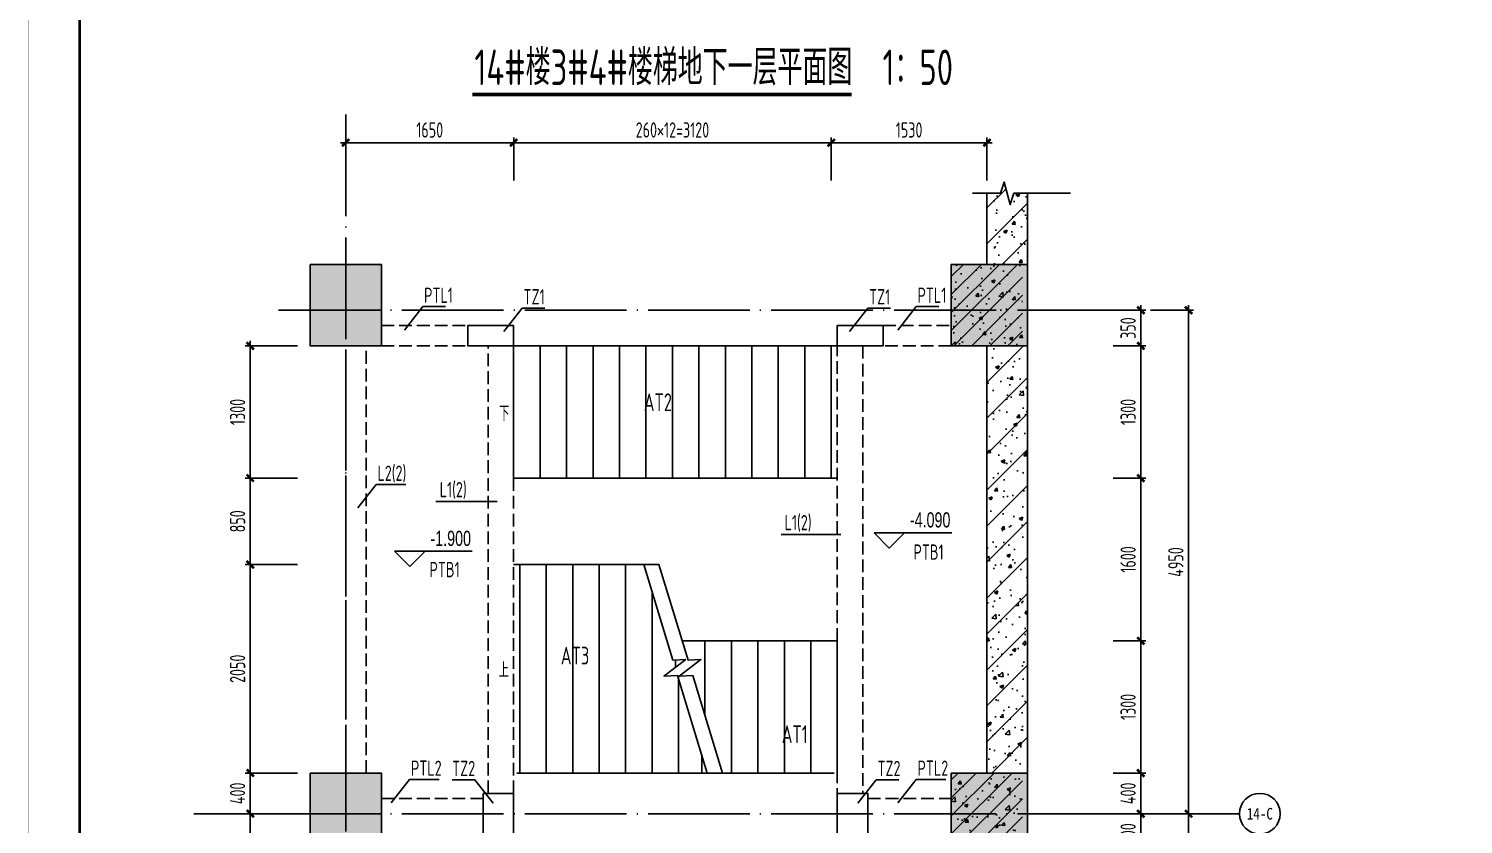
# Model space of a CAD drawing. Extents: x 458696 to 839151, y -191463 to 35158.
# Drawn here: x 505277 to 519373, y -43098 to -35275 of the extents above; entities that cross this region are included whole.
import ezdxf
from ezdxf.enums import TextEntityAlignment as Align

# ---------------------------------------------------------------- set-up
doc = ezdxf.new("R2010")
doc.units = 0
doc.header["$LTSCALE"] = 500
for name, pattern in [('CENTER', [2, 1.25, -0.25, 0.25, -0.25]), ('DASH', [0.35, 0.25, -0.1]), ('DOTE', [2.42, 2, -0.2, 0.02, -0.2])]:
    doc.linetypes.add(name, pattern=pattern)
doc.layers.get('0').update_dxf_attribs({"linetype": 'CONTINUOUS'})
doc.layers.get('Defpoints').update_dxf_attribs({"color": 167, "linetype": 'CONTINUOUS'})
for name, color, linetype in [('02-TEXT_轴号', 7, 'CONTINUOUS'), ('05-填充_天正', 26, 'CONTINUOUS'), ('104-13#14# B1核心筒$0$104-13#14# B1核心筒$0$DIM_SYMB', 3, 'CONTINUOUS'), ('104-13#14# B1核心筒$0$A_STR-砼墙', 51, 'CONTINUOUS'), ('A-E_楼梯', 171, 'CONTINUOUS'), ('A_STR-砼柱', 51, 'CONTINUOUS'), ('AXIS', 253, 'CENTER'), ('PUB_TEXT', 7, 'CONTINUOUS'), ('s-beam', 4, 'DASH'), ('s-colu', 2, 'CONTINUOUS'), ('s-colu-hatc', 251, 'CONTINUOUS'), ('s-dim', 3, 'CONTINUOUS'), ('S-DIM-SYMB', 3, 'CONTINUOUS'), ('S-HATCH', 253, 'CONTINUOUS'), ('s-stair', 7, 'CONTINUOUS'), ('s-thin', 3, 'CONTINUOUS'), ('S_TEXT', 7, 'CONTINUOUS'), ('S_THIN', 7, 'CONTINUOUS')]:
    doc.layers.add(name, color=color, linetype=linetype)
doc.styles.add('_TCH_AXIS', font='STXIHEI.TTF')
doc.styles.add('_TCH_DIM', font='ros.shx', dxfattribs={"width": 0.8, "bigfont": 'jd.shx'})
doc.styles.add('TSSD_Dimension', font='tssdeng.shx', dxfattribs={"width": 0.7, "bigfont": 'TSSDCHN.SHX'})
doc.styles.add('TSSD_Rein', font='Tssdeng.shx', dxfattribs={"width": 0.7, "bigfont": 'hztxt.shx'})
doc.dimstyles.new('TSSD_50_50', dxfattribs={"dimtxt": 150, "dimasz": 50, "dimexe": 50, "dimexo": 125, "dimgap": 50, "dimtad": 1, "dimdec": 0, "dimzin": 0, "dimdsep": 46, "dimtxsty": 'TSSD_Dimension', "dimblk": 'ARCHTICK', "dimblk1": 'ARCHTICK', "dimblk2": 'ARCHTICK', "dimcen": 0, "dimdle": 50, "dimclrt": 7, "dimadec": 0, "dimazin": 0, "dimtfac": 1, "dimtdec": 0, "dimtix": 1, "dimtmove": 2, "dimatfit": 3, "dimfxl": 1, "dimtolj": 1, "dimtzin": 0, "dimarcsym": 0})
pattern_1 = [(45, (425977.9, 90474.87), (-88.38835, 88.38835), []), (50, (425977.9, 90474.87), (358.6301, -31.37607), [37.5, -412.5]), (355, (425977.9, 90474.87), (-69.3757, 376.0961), [30, -330]), (100.4514, (426007.78, 90472.26), (289.2547, 344.7198), [31.8701, -350.57106]), (46.1842, (425977.9, 90574.87), (533.6205, -82.7595), [56.25, -618.75]), (96.6356, (426022.36, 90568), (467.3314, 487.059), [47.8051, -525.8565]), (351.1842, (425977.9, 90574.9), (467.331, 487.0593), [45, -495]), (21, (426027.9, 90549.87), (298.4535, -201.30945), [37.5, -412.5]), (326, (426027.9, 90549.87), (121.6577, 362.575), [30, -330]), (71.4514, (426052.77, 90533.1), (420.1113, 161.26525), [31.8701, -350.57106]), (37.5, (425977.9, 90474.87), (6.07993, 166.44693), [0, -326, 0, -335, 0, -331.25]), (7.5, (425977.9, 90474.87), (131.53477, 197.20586), [0, -191, 0, -318.5, 0, -126.25]), (327.5, (425866.4, 90474.87), (266.91122, -11.27744), [0, -125, 0, -390, 0, -517.5]), (317.5, (425816.4, 90474.87), (291.5931, 50.0525), [0, -162.5, 0, -259, 0, -367.5])]

# ---------------------------------------------------------------- blocks, each defined once
blk = doc.blocks.new('_ArchTick')
at = {"color": 0, "const_width": 0.5}
blk.add_lwpolyline([(-0.71, -0.71), (0.71, 0.71)], dxfattribs=at)
blk = doc.blocks.new('*D891')
at = {"layer": 'Defpoints', "color": 0, "transparency": 16777216}
for p in [(507454, -40544), (508042, -40544), (508042, -42594)]:
    blk.add_point(p, dxfattribs=at)
at = {"layer": 's-dim', "color": 0, "lineweight": -2, "transparency": 16777216}
for p, q in [((507917, -40544), (507404, -40544)), ((507454, -42644), (507454, -40494)), ((507917, -42594), (507404, -42594))]:
    blk.add_line(p, q, dxfattribs=at)
at = {"layer": 's-dim', "color": 0, "lineweight": -2, "transparency": 16777216, "xscale": 50, "yscale": 50, "zscale": 50}
for p, rotation in [((507454, -40544), 90), ((507454, -42594), 270)]:
    blk.add_blockref('_ArchTick', p, dxfattribs=dict(at, rotation=rotation))
at = {"layer": 's-dim', "color": 7, "transparency": 16777216, "insert": (507329, -41569), "char_height": 150, "attachment_point": 5, "rotation": 90, "style": 'TSSD_Dimension'}
blk.add_mtext('\\A1;2050', dxfattribs=at)
blk = doc.blocks.new('*D892')
at = {"layer": 'Defpoints', "color": 0, "transparency": 16777216}
for p in [(507454, -39694), (508042, -39694), (508042, -40544)]:
    blk.add_point(p, dxfattribs=at)
at = {"layer": 's-dim', "color": 0, "lineweight": -2, "transparency": 16777216}
for p, q in [((507917, -39694), (507404, -39694)), ((507454, -40594), (507454, -39644)), ((507917, -40544), (507404, -40544))]:
    blk.add_line(p, q, dxfattribs=at)
at = {"layer": 's-dim', "color": 0, "lineweight": -2, "transparency": 16777216, "xscale": 50, "yscale": 50, "zscale": 50}
for p, rotation in [((507454, -39694), 90), ((507454, -40544), 270)]:
    blk.add_blockref('_ArchTick', p, dxfattribs=dict(at, rotation=rotation))
at = {"layer": 's-dim', "color": 7, "transparency": 16777216, "insert": (507329, -40119), "char_height": 150, "attachment_point": 5, "rotation": 90, "style": 'TSSD_Dimension'}
blk.add_mtext('\\A1;850', dxfattribs=at)
blk = doc.blocks.new('*D893')
at = {"layer": 'Defpoints', "color": 0, "transparency": 16777216}
for p in [(507454, -38394), (508042, -38394), (508042, -39694)]:
    blk.add_point(p, dxfattribs=at)
at = {"layer": 's-dim', "color": 0, "lineweight": -2, "transparency": 16777216}
for p, q in [((507917, -38394), (507404, -38394)), ((507454, -39744), (507454, -38344)), ((507917, -39694), (507404, -39694))]:
    blk.add_line(p, q, dxfattribs=at)
at = {"layer": 's-dim', "color": 0, "lineweight": -2, "transparency": 16777216, "xscale": 50, "yscale": 50, "zscale": 50}
for p, rotation in [((507454, -38394), 90), ((507454, -39694), 270)]:
    blk.add_blockref('_ArchTick', p, dxfattribs=dict(at, rotation=rotation))
at = {"layer": 's-dim', "color": 7, "transparency": 16777216, "insert": (507329, -39044), "char_height": 150, "attachment_point": 5, "rotation": 90, "style": 'TSSD_Dimension'}
blk.add_mtext('\\A1;1300', dxfattribs=at)
blk = doc.blocks.new('*D894')
at = {"layer": 'Defpoints', "color": 0, "transparency": 16777216}
for p in [(516173, -42994), (516673, -42994), (516173, -47944)]:
    blk.add_point(p, dxfattribs=at)
at = {"layer": 's-dim', "color": 0, "lineweight": -2, "transparency": 16777216}
for p, q in [((516673, -47994), (516673, -42944)), ((516298, -42994), (516723, -42994)), ((516298, -47944), (516723, -47944))]:
    blk.add_line(p, q, dxfattribs=at)
at = {"layer": 's-dim', "color": 0, "lineweight": -2, "transparency": 16777216, "xscale": 50, "yscale": 50, "zscale": 50}
for p, rotation in [((516673, -42994), 90), ((516673, -47944), 270)]:
    blk.add_blockref('_ArchTick', p, dxfattribs=dict(at, rotation=rotation))
at = {"layer": 's-dim', "color": 7, "transparency": 16777216, "insert": (516548, -45469), "char_height": 150, "attachment_point": 5, "rotation": 90, "style": 'TSSD_Dimension'}
blk.add_mtext('\\A1;4950', dxfattribs=at)
blk = doc.blocks.new('*D895')
at = {"layer": 'Defpoints', "color": 0, "transparency": 16777216}
for p in [(516173, -38044), (516673, -38044), (516173, -42994)]:
    blk.add_point(p, dxfattribs=at)
at = {"layer": 's-dim', "color": 0, "lineweight": -2, "transparency": 16777216}
for p, q in [((516298, -38044), (516723, -38044)), ((516673, -43044), (516673, -37994)), ((516298, -42994), (516723, -42994))]:
    blk.add_line(p, q, dxfattribs=at)
at = {"layer": 's-dim', "color": 0, "lineweight": -2, "transparency": 16777216, "xscale": 50, "yscale": 50, "zscale": 50}
for p, rotation in [((516673, -38044), 90), ((516673, -42994), 270)]:
    blk.add_blockref('_ArchTick', p, dxfattribs=dict(at, rotation=rotation))
at = {"layer": 's-dim', "color": 7, "transparency": 16777216, "insert": (516548, -40519), "char_height": 150, "attachment_point": 5, "rotation": 90, "style": 'TSSD_Dimension'}
blk.add_mtext('\\A1;4950', dxfattribs=at)
blk = doc.blocks.new('*D897')
at = {"layer": 'Defpoints', "color": 0, "transparency": 16777216}
for p in [(515806, -41294), (516204, -41294), (515806, -42594)]:
    blk.add_point(p, dxfattribs=at)
at = {"layer": 's-dim', "color": 0, "lineweight": -2, "transparency": 16777216}
for p, q in [((515931, -41294), (516254, -41294)), ((516204, -42644), (516204, -41244)), ((515931, -42594), (516254, -42594))]:
    blk.add_line(p, q, dxfattribs=at)
at = {"layer": 's-dim', "color": 0, "lineweight": -2, "transparency": 16777216, "xscale": 50, "yscale": 50, "zscale": 50}
for p, rotation in [((516204, -41294), 90), ((516204, -42594), 270)]:
    blk.add_blockref('_ArchTick', p, dxfattribs=dict(at, rotation=rotation))
at = {"layer": 's-dim', "color": 7, "transparency": 16777216, "insert": (516079, -41944), "char_height": 150, "attachment_point": 5, "rotation": 90, "style": 'TSSD_Dimension'}
blk.add_mtext('\\A1;1300', dxfattribs=at)
blk = doc.blocks.new('*D898')
at = {"layer": 'Defpoints', "color": 0, "transparency": 16777216}
for p in [(515806, -39694), (516204, -39694), (515806, -41294)]:
    blk.add_point(p, dxfattribs=at)
at = {"layer": 's-dim', "color": 0, "lineweight": -2, "transparency": 16777216}
for p, q in [((515931, -39694), (516254, -39694)), ((516204, -41344), (516204, -39644)), ((515931, -41294), (516254, -41294))]:
    blk.add_line(p, q, dxfattribs=at)
at = {"layer": 's-dim', "color": 0, "lineweight": -2, "transparency": 16777216, "xscale": 50, "yscale": 50, "zscale": 50}
for p, rotation in [((516204, -39694), 90), ((516204, -41294), 270)]:
    blk.add_blockref('_ArchTick', p, dxfattribs=dict(at, rotation=rotation))
at = {"layer": 's-dim', "color": 7, "transparency": 16777216, "insert": (516079, -40494), "char_height": 150, "attachment_point": 5, "rotation": 90, "style": 'TSSD_Dimension'}
blk.add_mtext('\\A1;1600', dxfattribs=at)
blk = doc.blocks.new('*D899')
at = {"layer": 'Defpoints', "color": 0, "transparency": 16777216}
for p in [(515806, -38394), (516204, -38394), (515806, -39694)]:
    blk.add_point(p, dxfattribs=at)
at = {"layer": 's-dim', "color": 0, "lineweight": -2, "transparency": 16777216}
for p, q in [((515931, -38394), (516254, -38394)), ((516204, -39744), (516204, -38344)), ((515931, -39694), (516254, -39694))]:
    blk.add_line(p, q, dxfattribs=at)
at = {"layer": 's-dim', "color": 0, "lineweight": -2, "transparency": 16777216, "xscale": 50, "yscale": 50, "zscale": 50}
for p, rotation in [((516204, -38394), 90), ((516204, -39694), 270)]:
    blk.add_blockref('_ArchTick', p, dxfattribs=dict(at, rotation=rotation))
at = {"layer": 's-dim', "color": 7, "transparency": 16777216, "insert": (516079, -39044), "char_height": 150, "attachment_point": 5, "rotation": 90, "style": 'TSSD_Dimension'}
blk.add_mtext('\\A1;1300', dxfattribs=at)
blk = doc.blocks.new('*D900')
at = {"layer": 'Defpoints', "color": 0, "transparency": 16777216}
for p in [(513162, -36396), (513162, -36894), (514692, -36894)]:
    blk.add_point(p, dxfattribs=at)
at = {"layer": 's-dim', "color": 0, "lineweight": -2, "transparency": 16777216}
for p, q in [((513162, -36769), (513162, -36346)), ((514692, -36769), (514692, -36346)), ((514742, -36396), (513112, -36396))]:
    blk.add_line(p, q, dxfattribs=at)
at = {"layer": 's-dim', "color": 0, "lineweight": -2, "transparency": 16777216, "xscale": 50, "yscale": 50, "zscale": 50, "rotation": 180}
blk.add_blockref('_ArchTick', (513162, -36396), dxfattribs=at)
at = {"layer": 's-dim', "color": 0, "lineweight": -2, "transparency": 16777216, "xscale": 50, "yscale": 50, "zscale": 50}
blk.add_blockref('_ArchTick', (514692, -36396), dxfattribs=at)
at = {"layer": 's-dim', "color": 7, "transparency": 16777216, "insert": (513927, -36271), "char_height": 150, "attachment_point": 5, "style": 'TSSD_Dimension'}
blk.add_mtext('\\A1;1530', dxfattribs=at)
blk = doc.blocks.new('*D901')
at = {"layer": 'Defpoints', "color": 0, "transparency": 16777216}
for p in [(510042, -36396), (510042, -36894), (513162, -36894)]:
    blk.add_point(p, dxfattribs=at)
at = {"layer": 's-dim', "color": 0, "lineweight": -2, "transparency": 16777216}
for p, q in [((510042, -36769), (510042, -36346)), ((513162, -36769), (513162, -36346)), ((513212, -36396), (509992, -36396))]:
    blk.add_line(p, q, dxfattribs=at)
at = {"layer": 's-dim', "color": 0, "lineweight": -2, "transparency": 16777216, "xscale": 50, "yscale": 50, "zscale": 50, "rotation": 180}
blk.add_blockref('_ArchTick', (510042, -36396), dxfattribs=at)
at = {"layer": 's-dim', "color": 0, "lineweight": -2, "transparency": 16777216, "xscale": 50, "yscale": 50, "zscale": 50}
blk.add_blockref('_ArchTick', (513162, -36396), dxfattribs=at)
at = {"layer": 's-dim', "color": 7, "transparency": 16777216, "insert": (511602, -36271), "char_height": 150, "attachment_point": 5, "style": 'TSSD_Dimension'}
blk.add_mtext('\\A1;260×12=3120', dxfattribs=at)
blk = doc.blocks.new('*D902')
at = {"layer": 'Defpoints', "color": 0, "transparency": 16777216}
for p in [(508392, -36396), (508392, -36894), (510042, -36894)]:
    blk.add_point(p, dxfattribs=at)
at = {"layer": 's-dim', "color": 0, "lineweight": -2, "transparency": 16777216}
for p, q in [((508392, -36769), (508392, -36346)), ((510042, -36769), (510042, -36346)), ((510092, -36396), (508342, -36396))]:
    blk.add_line(p, q, dxfattribs=at)
at = {"layer": 's-dim', "color": 0, "lineweight": -2, "transparency": 16777216, "xscale": 50, "yscale": 50, "zscale": 50, "rotation": 180}
blk.add_blockref('_ArchTick', (508392, -36396), dxfattribs=at)
at = {"layer": 's-dim', "color": 0, "lineweight": -2, "transparency": 16777216, "xscale": 50, "yscale": 50, "zscale": 50}
blk.add_blockref('_ArchTick', (510042, -36396), dxfattribs=at)
at = {"layer": 's-dim', "color": 7, "transparency": 16777216, "insert": (509217, -36271), "char_height": 150, "attachment_point": 5, "style": 'TSSD_Dimension'}
blk.add_mtext('\\A1;1650', dxfattribs=at)
blk = doc.blocks.new('*D903')
at = {"layer": 'Defpoints', "color": 0, "transparency": 16777216}
for p in [(515806, -38044), (516204, -38044), (515806, -38394)]:
    blk.add_point(p, dxfattribs=at)
at = {"layer": 's-dim', "color": 0, "lineweight": -2, "transparency": 16777216}
for p, q in [((515931, -38044), (516254, -38044)), ((516204, -38444), (516204, -37994)), ((515931, -38394), (516254, -38394))]:
    blk.add_line(p, q, dxfattribs=at)
at = {"layer": 's-dim', "color": 0, "lineweight": -2, "transparency": 16777216, "xscale": 50, "yscale": 50, "zscale": 50}
for p, rotation in [((516204, -38044), 90), ((516204, -38394), 270)]:
    blk.add_blockref('_ArchTick', p, dxfattribs=dict(at, rotation=rotation))
at = {"layer": 's-dim', "color": 7, "transparency": 16777216, "insert": (516079, -38219), "char_height": 150, "attachment_point": 5, "rotation": 90, "style": 'TSSD_Dimension'}
blk.add_mtext('\\A1;350', dxfattribs=at)
blk = doc.blocks.new('*D904')
at = {"layer": 'Defpoints', "color": 0, "transparency": 16777216}
for p in [(515806, -42594), (515806, -42994), (516204, -42994)]:
    blk.add_point(p, dxfattribs=at)
at = {"layer": 's-dim', "color": 0, "lineweight": -2, "transparency": 16777216}
for p, q in [((516204, -42544), (516204, -43044)), ((515931, -42594), (516254, -42594)), ((515931, -42994), (516254, -42994))]:
    blk.add_line(p, q, dxfattribs=at)
at = {"layer": 's-dim', "color": 0, "lineweight": -2, "transparency": 16777216, "xscale": 50, "yscale": 50, "zscale": 50}
for p, rotation in [((516204, -42594), 90), ((516204, -42994), 270)]:
    blk.add_blockref('_ArchTick', p, dxfattribs=dict(at, rotation=rotation))
at = {"layer": 's-dim', "color": 7, "transparency": 16777216, "insert": (516079, -42794), "char_height": 150, "attachment_point": 5, "rotation": 90, "style": 'TSSD_Dimension'}
blk.add_mtext('\\A1;400', dxfattribs=at)
blk = doc.blocks.new('*D912')
at = {"layer": 'Defpoints', "color": 0, "transparency": 16777216}
for p in [(515806, -42994), (516204, -42994), (515806, -43394)]:
    blk.add_point(p, dxfattribs=at)
at = {"layer": 's-dim', "color": 0, "lineweight": -2, "transparency": 16777216}
for p, q in [((516204, -43444), (516204, -42944)), ((515931, -42994), (516254, -42994)), ((515931, -43394), (516254, -43394))]:
    blk.add_line(p, q, dxfattribs=at)
at = {"layer": 's-dim', "color": 0, "lineweight": -2, "transparency": 16777216, "xscale": 50, "yscale": 50, "zscale": 50}
for p, rotation in [((516204, -42994), 90), ((516204, -43394), 270)]:
    blk.add_blockref('_ArchTick', p, dxfattribs=dict(at, rotation=rotation))
at = {"layer": 's-dim', "color": 7, "transparency": 16777216, "insert": (516079, -43194), "char_height": 150, "attachment_point": 5, "rotation": 90, "style": 'TSSD_Dimension'}
blk.add_mtext('\\A1;400', dxfattribs=at)
blk = doc.blocks.new('*D913')
at = {"layer": 'Defpoints', "color": 0, "transparency": 16777216}
for p in [(507454, -42594), (508042, -42594), (508042, -42994)]:
    blk.add_point(p, dxfattribs=at)
at = {"layer": 's-dim', "color": 0, "lineweight": -2, "transparency": 16777216}
for p, q in [((507454, -43044), (507454, -42544)), ((507917, -42594), (507404, -42594)), ((507917, -42994), (507404, -42994))]:
    blk.add_line(p, q, dxfattribs=at)
at = {"layer": 's-dim', "color": 0, "lineweight": -2, "transparency": 16777216, "xscale": 50, "yscale": 50, "zscale": 50}
for p, rotation in [((507454, -42594), 90), ((507454, -42994), 270)]:
    blk.add_blockref('_ArchTick', p, dxfattribs=dict(at, rotation=rotation))
at = {"layer": 's-dim', "color": 7, "transparency": 16777216, "insert": (507329, -42794), "char_height": 150, "attachment_point": 5, "rotation": 90, "style": 'TSSD_Dimension'}
blk.add_mtext('\\A1;400', dxfattribs=at)
blk = doc.blocks.new('*D914')
at = {"layer": 'Defpoints', "color": 0, "transparency": 16777216}
for p in [(507808, -42594), (507454, -43394), (507454, -43394)]:
    blk.add_point(p, dxfattribs=at)
at = {"layer": 's-dim', "color": 0, "lineweight": -2, "transparency": 16777216}
for p, q in [((507454, -42544), (507454, -43444)), ((507683, -42594), (507404, -42594)), ((507329, -43394), (507404, -43394))]:
    blk.add_line(p, q, dxfattribs=at)
at = {"layer": 's-dim', "color": 0, "lineweight": -2, "transparency": 16777216, "xscale": 50, "yscale": 50, "zscale": 50}
for p, rotation in [((507454, -42594), 90), ((507454, -43394), 270)]:
    blk.add_blockref('_ArchTick', p, dxfattribs=dict(at, rotation=rotation))
at = {"layer": 's-dim', "color": 7, "transparency": 16777216, "insert": (507329, -43344), "char_height": 150, "attachment_point": 5, "rotation": 90, "style": 'TSSD_Dimension'}
blk.add_mtext('\\A1;800', dxfattribs=at)

msp = doc.modelspace()

# ---------------------------------------------------------------- hatches: boundary and pattern name
at = {"layer": '05-填充_天正'}
h = msp.add_hatch(dxfattribs=at)
h.set_pattern_fill('钢筋混凝土', color=256, scale=50, style=0)
h.set_pattern_definition(pattern_1)
h.paths.add_polyline_path([(514341.748, -38393.93), (515041.748, -38393.93), (515041.748, -37593.93), (514341.748, -37593.93)])
h = msp.add_hatch(dxfattribs=at)
h.set_pattern_fill('钢筋混凝土', color=256, scale=50, style=0)
h.set_pattern_definition(pattern_1)
h.paths.add_polyline_path([(514341.748, -43393.93), (515041.748, -43393.93), (515041.748, -42593.93), (514341.748, -42593.93)])
at = {"layer": 's-colu-hatc'}
for points in [[(508041.748, -37593.93), (508741.748, -37593.93), (508741.748, -38393.93), (508041.748, -38393.93)], [(514341.748, -37593.93), (515091.748, -37593.93), (515091.748, -38393.93), (514341.748, -38393.93)], [(508041.748, -42593.93), (508741.748, -42593.93), (508741.748, -43393.93), (508041.748, -43393.93)], [(514341.748, -42593.93), (515091.748, -42593.93), (515091.748, -43393.93), (514341.748, -43393.93)]]:
    msp.add_hatch(color=256, dxfattribs=at).paths.add_polyline_path(points)
at = {"layer": 'S-HATCH'}
h = msp.add_hatch(dxfattribs=at)
h.set_pattern_fill('ARMORED', color=256, scale=50, style=0)
h.set_pattern_definition([(50, (166016.54, 8500.82), (358.6301, -31.37607), [37.5, -412.5]), (355, (166016.54, 8500.8), (-69.37567, 376.09607), [30, -330]), (100.4514, (166046.43, 8498.2), (289.2547, 344.71977), [31.8701, -350.57106]), (46.1842, (166016.54, 8600.8), (533.6205, -82.7595), [56.25, -618.75]), (96.6356, (166061, 8593.9), (467.33135, 487.0589), [47.80514, -525.8565]), (351.1842, (166016.54, 8600.8), (467.331, 487.0593), [45, -495]), (21, (166066.54, 8575.82), (298.45353, -201.30945), [37.5, -412.5]), (326, (166066.54, 8575.8), (121.65767, 362.57502), [30, -330]), (71.4514, (166091.4, 8559.04), (420.1113, 161.26525), [31.8701, -350.57106]), (37.5, (166016.54, 8500.82), (6.079928, 166.446927), [0, -326, 0, -335, 0, -331.25]), (7.5, (166016.54, 8500.82), (131.53477, 197.20586), [0, -191, 0, -318.5, 0, -126.25]), (327.5, (165905.04, 8500.82), (266.91122, -11.277436), [0, -125, 0, -390, 0, -517.5]), (317.5, (165855.04, 8500.82), (291.59308, 50.05249), [0, -162.5, 0, -259, 0, -367.5]), (45, (166016.54, 8500.82), (-176.7767, 176.7767), [])])
h.paths.add_polyline_path([(515091.748, -36893.93), (514956.748, -36893.93), (514921.748, -37003.93), (514861.748, -36783.93), (514826.748, -36893.93), (514691.748, -36893.93), (514691.748, -37593.93), (515091.748, -37593.93)])
h = msp.add_hatch(dxfattribs=at)
h.set_pattern_fill('ARMORED', color=256, scale=50, style=0)
h.set_pattern_definition([(50, (166016.54, 10673.13), (358.6301, -31.37607), [37.5, -412.5]), (355, (166016.54, 10673.13), (-69.37567, 376.09607), [30, -330]), (100.4514, (166046.43, 10670.52), (289.2547, 344.71977), [31.8701, -350.57106]), (46.1842, (166016.54, 10773.13), (533.6205, -82.7595), [56.25, -618.75]), (96.6356, (166061, 10766.24), (467.33135, 487.0589), [47.80514, -525.8565]), (351.1842, (166016.54, 10773.13), (467.331, 487.0593), [45, -495]), (21, (166066.54, 10748.13), (298.45353, -201.30945), [37.5, -412.5]), (326, (166066.54, 10748.13), (121.65767, 362.57502), [30, -330]), (71.4514, (166091.4, 10731.36), (420.1113, 161.26525), [31.8701, -350.57106]), (37.5, (166016.54, 10673.13), (6.079928, 166.446927), [0, -326, 0, -335, 0, -331.25]), (7.5, (166016.54, 10673.13), (131.53477, 197.20586), [0, -191, 0, -318.5, 0, -126.25]), (327.5, (165905.04, 10673.13), (266.91122, -11.277436), [0, -125, 0, -390, 0, -517.5]), (317.5, (165855.04, 10673.13), (291.59308, 50.05249), [0, -162.5, 0, -259, 0, -367.5]), (45, (166016.54, 10673.13), (-176.7767, 176.7767), [])])
h.paths.add_polyline_path([(515091.748, -38393.93), (514691.748, -38393.93), (514691.748, -42593.93), (515091.748, -42593.93)])

# ---------------------------------------------------------------- linework, layer by layer
for points, const_width in [([(505278.024, -19506.31), (505278.024, -72056.31), (534978.024, -72056.31), (534978.024, -19506.31)], 2.5), ([(534478.024, -68306.31), (534478.024, -20756.31), (505778.024, -20756.31), (505778.024, -68306.31)], 25)]:
    msp.add_lwpolyline(points, close=True, dxfattribs=dict(const_width=const_width))
at = {"layer": '104-13#14# B1核心筒$0$104-13#14# B1核心筒$0$DIM_SYMB'}
for points in [[(510071.748, -39043.93, 0, 0, 0), (513941.748, -39043.93, 0, 0, 0), (513941.748, -41943.93, 0, 0, 0), (512301.748, -41943.93, 40, 0, 0), (512151.748, -41943.93, 0, 0, 0)], [(510071.748, -41568.93, 0, 0, 0), (510961.748, -41568.93, 40, 0, 0), (511111.748, -41568.93, 0, 0, 0)]]:
    msp.add_lwpolyline(points, format="xyseb", dxfattribs=at)
at = {"layer": '104-13#14# B1核心筒$0$A_STR-砼墙', "linetype": 'Continuous'}
for p, q in [((514691.748, -37593.93), (514691.748, -36893.93)), ((515091.748, -37593.93), (515091.748, -36893.93)), ((514691.748, -42593.93), (514691.748, -38393.93)), ((515091.748, -42593.93), (515091.748, -38393.93))]:
    msp.add_line(p, q, dxfattribs=at)
at = {"layer": 'A-E_楼梯'}
msp.add_line((511661.748, -42593.93), (511661.748, -42076.601), dxfattribs=at)
at = {"layer": 'A_STR-砼柱'}
for p, q in [((508741.748, -37593.93), (508041.748, -37593.93)), ((508041.748, -37593.93), (508041.748, -38393.93)), ((508741.748, -38393.93), (508741.748, -37593.93)), ((514691.748, -37593.93), (514341.748, -37593.93)), ((514341.748, -37593.93), (514341.748, -38393.93)), ((508041.748, -38393.93), (508741.748, -38393.93)), ((514341.748, -38393.93), (514691.748, -38393.93)), ((514691.748, -42593.93), (514341.748, -42593.93)), ((514341.748, -42593.93), (514341.748, -43393.93))]:
    msp.add_line(p, q, dxfattribs=at)
at = {"layer": 'AXIS', "color": 8, "linetype": 'DOTE'}
for p, q in [((508391.748, -49218.89), (508391.748, -36078.319)), ((515991.949, -38043.93), (507695.464, -38043.93)), ((515991.949, -42993.93), (506897.9, -42993.93))]:
    msp.add_line(p, q, dxfattribs=at)
at = {"layer": 's-beam'}
for p, q in [((508741.748, -38193.93), (509591.748, -38193.93)), ((513221.748, -38193.93), (513221.748, -42843.93)), ((513671.748, -38193.93), (514341.748, -38193.93)), ((508391.748, -42593.93), (508391.748, -38393.93)), ((508591.748, -42593.93), (508591.748, -38393.93)), ((508741.748, -38393.93), (509591.748, -38393.93)), ((509791.748, -42793.93), (509791.748, -38393.93)), ((510041.748, -42793.93), (510041.748, -38393.93)), ((513471.748, -38393.93), (513471.748, -42793.93)), ((514341.748, -38393.93), (513671.748, -38393.93)), ((508741.748, -42843.93), (509741.748, -42843.93)), ((513521.748, -42843.93), (514341.748, -42843.93))]:
    msp.add_line(p, q, dxfattribs=at)
at = {"layer": 's-colu'}
for points in [[(508041.748, -37593.93), (508741.748, -37593.93), (508741.748, -38393.93), (508041.748, -38393.93)], [(514341.748, -37593.93), (515091.748, -37593.93), (515091.748, -38393.93), (514341.748, -38393.93)], [(509591.748, -38193.93), (510041.748, -38193.93), (510041.748, -38393.93), (509591.748, -38393.93)], [(513221.748, -38193.93), (513671.748, -38193.93), (513671.748, -38393.93), (513221.748, -38393.93)], [(508041.748, -42593.93), (508741.748, -42593.93), (508741.748, -43393.93), (508041.748, -43393.93)], [(514341.748, -42593.93), (515091.748, -42593.93), (515091.748, -43393.93), (514341.748, -43393.93)], [(509741.748, -42793.93), (510041.748, -42793.93), (510041.748, -43193.93), (509741.748, -43193.93)], [(513221.748, -42793.93), (513521.748, -42793.93), (513521.748, -43193.93), (513221.748, -43193.93)]]:
    msp.add_lwpolyline(points, close=True, dxfattribs=at)
at = {"layer": 's-dim'}
msp.add_line((516173.234, -42993.93), (517173.234, -42993.93), dxfattribs=at)
msp.add_circle((517373.234, -42993.93), 200, dxfattribs=at)
at = {"layer": 'S-DIM-SYMB', "const_width": 35}
msp.add_lwpolyline([(509634.96, -35922.896), (513363.521, -35922.896)], dxfattribs=at)
at = {"layer": 's-stair'}
for p, q in [((510041.748, -38393.93), (510041.748, -39693.93)), ((510041.748, -38393.93), (513221.748, -38393.93)), ((510301.748, -38393.93), (510301.748, -39693.93)), ((510561.748, -38393.93), (510561.748, -39693.93)), ((510821.748, -38393.93), (510821.748, -39693.93)), ((511081.748, -38393.93), (511081.748, -39693.93)), ((511341.748, -38393.93), (511341.748, -39693.93)), ((511601.748, -38393.93), (511601.748, -39693.93)), ((511861.748, -38393.93), (511861.748, -39693.93)), ((512121.748, -38393.93), (512121.748, -39693.93)), ((512381.748, -38393.93), (512381.748, -39693.93)), ((512641.748, -38393.93), (512641.748, -39693.93)), ((512901.748, -38393.93), (512901.748, -39693.93)), ((513161.748, -38393.93), (513161.748, -39693.93)), ((510041.748, -39693.93), (513221.748, -39693.93)), ((510101.748, -40543.93), (510101.748, -42593.93)), ((510361.748, -40543.93), (510361.748, -42593.93)), ((510621.748, -40543.93), (510621.748, -42593.93)), ((510881.748, -40543.93), (510881.748, -42593.93)), ((511141.748, -40543.93), (511141.748, -42593.93)), ((511605.587, -41482.986), (511319.748, -40543.93)), ((511401.748, -40813.321), (511401.748, -42593.93)), ((511698.041, -41293.93), (513221.748, -41293.93)), ((511921.748, -42028.866), (511921.748, -41293.93)), ((512181.748, -42593.93), (512181.748, -41293.93)), ((512441.748, -42593.93), (512441.748, -41293.93)), ((512701.748, -42593.93), (512701.748, -41293.93)), ((512961.748, -42593.93), (512961.748, -41293.93)), ((513221.748, -42593.93), (513221.748, -41293.93)), ((511517.174, -41640.329), (511732.183, -41478.721)), ((511732.183, -41478.721), (511605.587, -41482.986)), ((511631.748, -41482.105), (511631.748, -41554.211)), ((511652.097, -41635.783), (511517.174, -41640.329)), ((511943.748, -42593.93), (511652.097, -41635.783)), ((511661.748, -41636.469), (511661.748, -42593.93)), ((511891.748, -42423.097), (511891.748, -42593.93)), ((510071.748, -42593.93), (511943.748, -42593.93)), ((511474.278, -42593.93), (513191.748, -42593.93))]:
    msp.add_line(p, q, dxfattribs=at)
msp.add_lwpolyline([(512093.748, -42593.93), (511802.097, -41635.783), (511667.174, -41640.329), (511882.183, -41478.721), (511755.587, -41482.986), (511469.748, -40543.93), (510041.748, -40543.93)], dxfattribs=at)
at = {"layer": 's-thin'}
for p, q in [((513732.322, -40381.875), (513582.322, -40231.875)), ((513582.322, -40231.875), (514345.655, -40231.875)), ((513732.322, -40381.875), (513882.322, -40231.875)), ((509021.77, -40563.689), (508871.77, -40413.689)), ((508871.77, -40413.689), (509635.103, -40413.689)), ((509021.77, -40563.689), (509171.77, -40413.689))]:
    msp.add_line(p, q, dxfattribs=at)
msp.add_lwpolyline([(514551.748, -36893.93), (514826.748, -36893.93), (514861.748, -36783.93), (514921.748, -37003.93), (514956.748, -36893.93), (515512.234, -36893.93)], dxfattribs=at)
at = {"layer": 'S_THIN'}
for p, q in [((508967.723, -38237.964), (509148.545, -38007.312)), ((509148.545, -38007.312), (509371.689, -38007.312)), ((509945.396, -38253.025), (510126.219, -38022.373)), ((510126.219, -38022.373), (510349.363, -38022.373)), ((513340.56, -38253.025), (513521.382, -38022.373)), ((513521.382, -38022.373), (513744.526, -38022.373)), ((513816.496, -38237.964), (513997.318, -38007.312)), ((513997.318, -38007.312), (514220.462, -38007.312)), ((508510.118, -39987.698), (508690.94, -39757.046)), ((508690.94, -39757.046), (508982.659, -39757.046)), ((509276.295, -39923.145), (509878.41, -39923.145)), ((512671.076, -40247.908), (513255.748, -40247.908)), ((508838.965, -42887.964), (509019.787, -42657.312)), ((509019.787, -42657.312), (509311.506, -42657.312)), ((509660.08, -42659.866), (509436.936, -42659.866)), ((509840.902, -42890.518), (509660.08, -42659.866)), ((513422.593, -42890.518), (513603.416, -42659.866)), ((513603.416, -42659.866), (513826.56, -42659.866)), ((513816.496, -42887.964), (513997.318, -42657.312)), ((513997.318, -42657.312), (514289.038, -42657.312))]:
    msp.add_line(p, q, dxfattribs=at)

# ---------------------------------------------------------------- texts
at = {"layer": '02-TEXT_轴号', "style": '_TCH_AXIS', "width": 0.743037}
msp.add_text('14-C', height=114.0977, dxfattribs=at).set_placement((517245.385, -43050.979), (517501.084, -43050.979), align=Align.FIT)
at = {"layer": 'PUB_TEXT', "style": '_TCH_DIM', "width": 0.705882}
for s, p in [('下', (509899.747, -39131.43)), ('-4.090', (513935.042, -40179.375)), ('-1.900', (509224.491, -40361.189)), ('上', (509895.019, -41656.43))]:
    msp.add_text(s, height=148.75, dxfattribs=at).set_placement(p)
at = {"layer": 's-dim', "color": 0, "char_height": 175, "width": 439.11329, "attachment_point": 3, "style": 'TSSD_Rein'}
for s, insert in [('AT2', (511597.287, -38860.813)), ('AT3', (510784.663, -41352.08)), ('AT1', (512931.249, -42124.991))]:
    msp.add_mtext(s, dxfattribs=dict(at, insert=insert))
at = {"layer": 'S-DIM-SYMB', "color": 0, "insert": (509656.952, -35480.171), "char_height": 350, "width": 4716.96083, "attachment_point": 1, "style": 'TSSD_Rein'}
msp.add_mtext('\\pi-3850,l3850,t0,350;14#楼3#4#楼梯地下一层平面图  1：50', dxfattribs=at)
at = {"layer": 'S_TEXT', "ltscale": 99, "style": 'TSSD_Dimension', "width": 0.7}
for s, p in [('PTL1', (509161.097, -37971.261)), ('TZ1', (510138.771, -37986.322)), ('TZ1', (513533.934, -37986.322)), ('PTL1', (514009.87, -37971.261)), ('L2(2) ', (508703.492, -39720.995)), ('L1(2)', (509315.063, -39882.009)), ('L1(2)', (512703.704, -40206.772)), ('PTB1', (513969.913, -40496.211)), ('PTB1', (509214.828, -40668.637)), ('PTL2', (509032.339, -42621.261)), ('TZ2', (509437.528, -42623.815)), ('TZ2', (513615.968, -42623.815)), ('PTL2', (514009.87, -42621.261))]:
    msp.add_text(s, height=150, dxfattribs=at).set_placement(p)

# ---------------------------------------------------------------- dimensions: what is measured, and where the dimension line sits
at = {"layer": 's-dim'}
for base, p1, p2, picture, middle in [((508391.748, -36395.839), (510041.748, -36893.93), (508391.748, -36893.93), '*D902', (509216.748, -36270.839)), ((513161.748, -36395.839), (514691.748, -36893.93), (513161.748, -36893.93), '*D900', (513926.748, -36270.839))]:
    dim = msp.add_linear_dim(base=base, p1=p1, p2=p2, dimstyle='TSSD_50_50', dxfattribs=at)
    dim.commit()
    dim.dimension.update_dxf_attribs({"geometry": picture, "text_midpoint": middle})
dim = msp.add_linear_dim(base=(510041.748, -36395.839), p1=(513161.748, -36893.93), p2=(510041.748, -36893.93), text='260×12=3120', dimstyle='TSSD_50_50', dxfattribs=at)
dim.commit()
dim.dimension.update_dxf_attribs({"geometry": '*D901', "text_midpoint": (511601.748, -36270.839)})
for base, p1, p2, angle, picture, middle in [((516203.579, -38043.93), (515805.908, -38393.93), (515805.908, -38043.93), 90, '*D903', (516078.579, -38218.93)), ((507454.247, -42593.93), (508041.748, -42993.93), (508041.748, -42593.93), 90, '*D913', (507329.247, -42793.93)), ((516203.579, -42993.93), (515805.908, -42593.93), (515805.908, -42993.93), 90, '*D904', (516078.579, -42793.93)), ((516203.579, -42993.93), (515805.908, -43393.93), (515805.908, -42993.93), 270, '*D912', (516078.579, -43193.93))]:
    dim = msp.add_linear_dim(base=base, p1=p1, p2=p2, angle=angle, dimstyle='TSSD_50_50', dxfattribs=at)
    dim.commit()
    dim.dimension.update_dxf_attribs({"geometry": picture, "text_midpoint": middle})
for p1, p2, distance, picture, middle in [((516173.234, -42993.93), (516173.234, -38043.93), -500, '*D895', (516548.234, -40518.93)), ((508041.748, -39693.93), (508041.748, -38393.93), 587.501, '*D893', (507329.247, -39043.93)), ((515805.908, -39693.93), (515805.908, -38393.93), -397.671, '*D899', (516078.579, -39043.93)), ((508041.748, -40543.93), (508041.748, -39693.93), 587.501, '*D892', (507329.247, -40118.93)), ((515805.908, -41293.93), (515805.908, -39693.93), -397.671, '*D898', (516078.579, -40493.93)), ((508041.748, -42593.93), (508041.748, -40543.93), 587.501, '*D891', (507329.247, -41568.93)), ((515805.908, -42593.93), (515805.908, -41293.93), -397.671, '*D897', (516078.579, -41943.93)), ((516173.234, -47943.93), (516173.234, -42993.93), -500, '*D894', (516548.234, -45468.93))]:
    dim = msp.add_aligned_dim(p1=p1, p2=p2, distance=distance, dimstyle='TSSD_50_50', dxfattribs=at)
    dim.commit()
    dim.dimension.update_dxf_attribs({"geometry": picture, "text_midpoint": middle})
dim = msp.add_linear_dim(base=(507454.247, -43393.93), p1=(507808.186, -42593.93), p2=(507454.247, -43393.93), angle=90, dimstyle='TSSD_50_50', dxfattribs=at)
dim.commit()
dim.dimension.update_dxf_attribs({"geometry": '*D914', "text_midpoint": (507329.247, -43343.546), "dimtype": 160})

doc.saveas('drawing.dxf')
